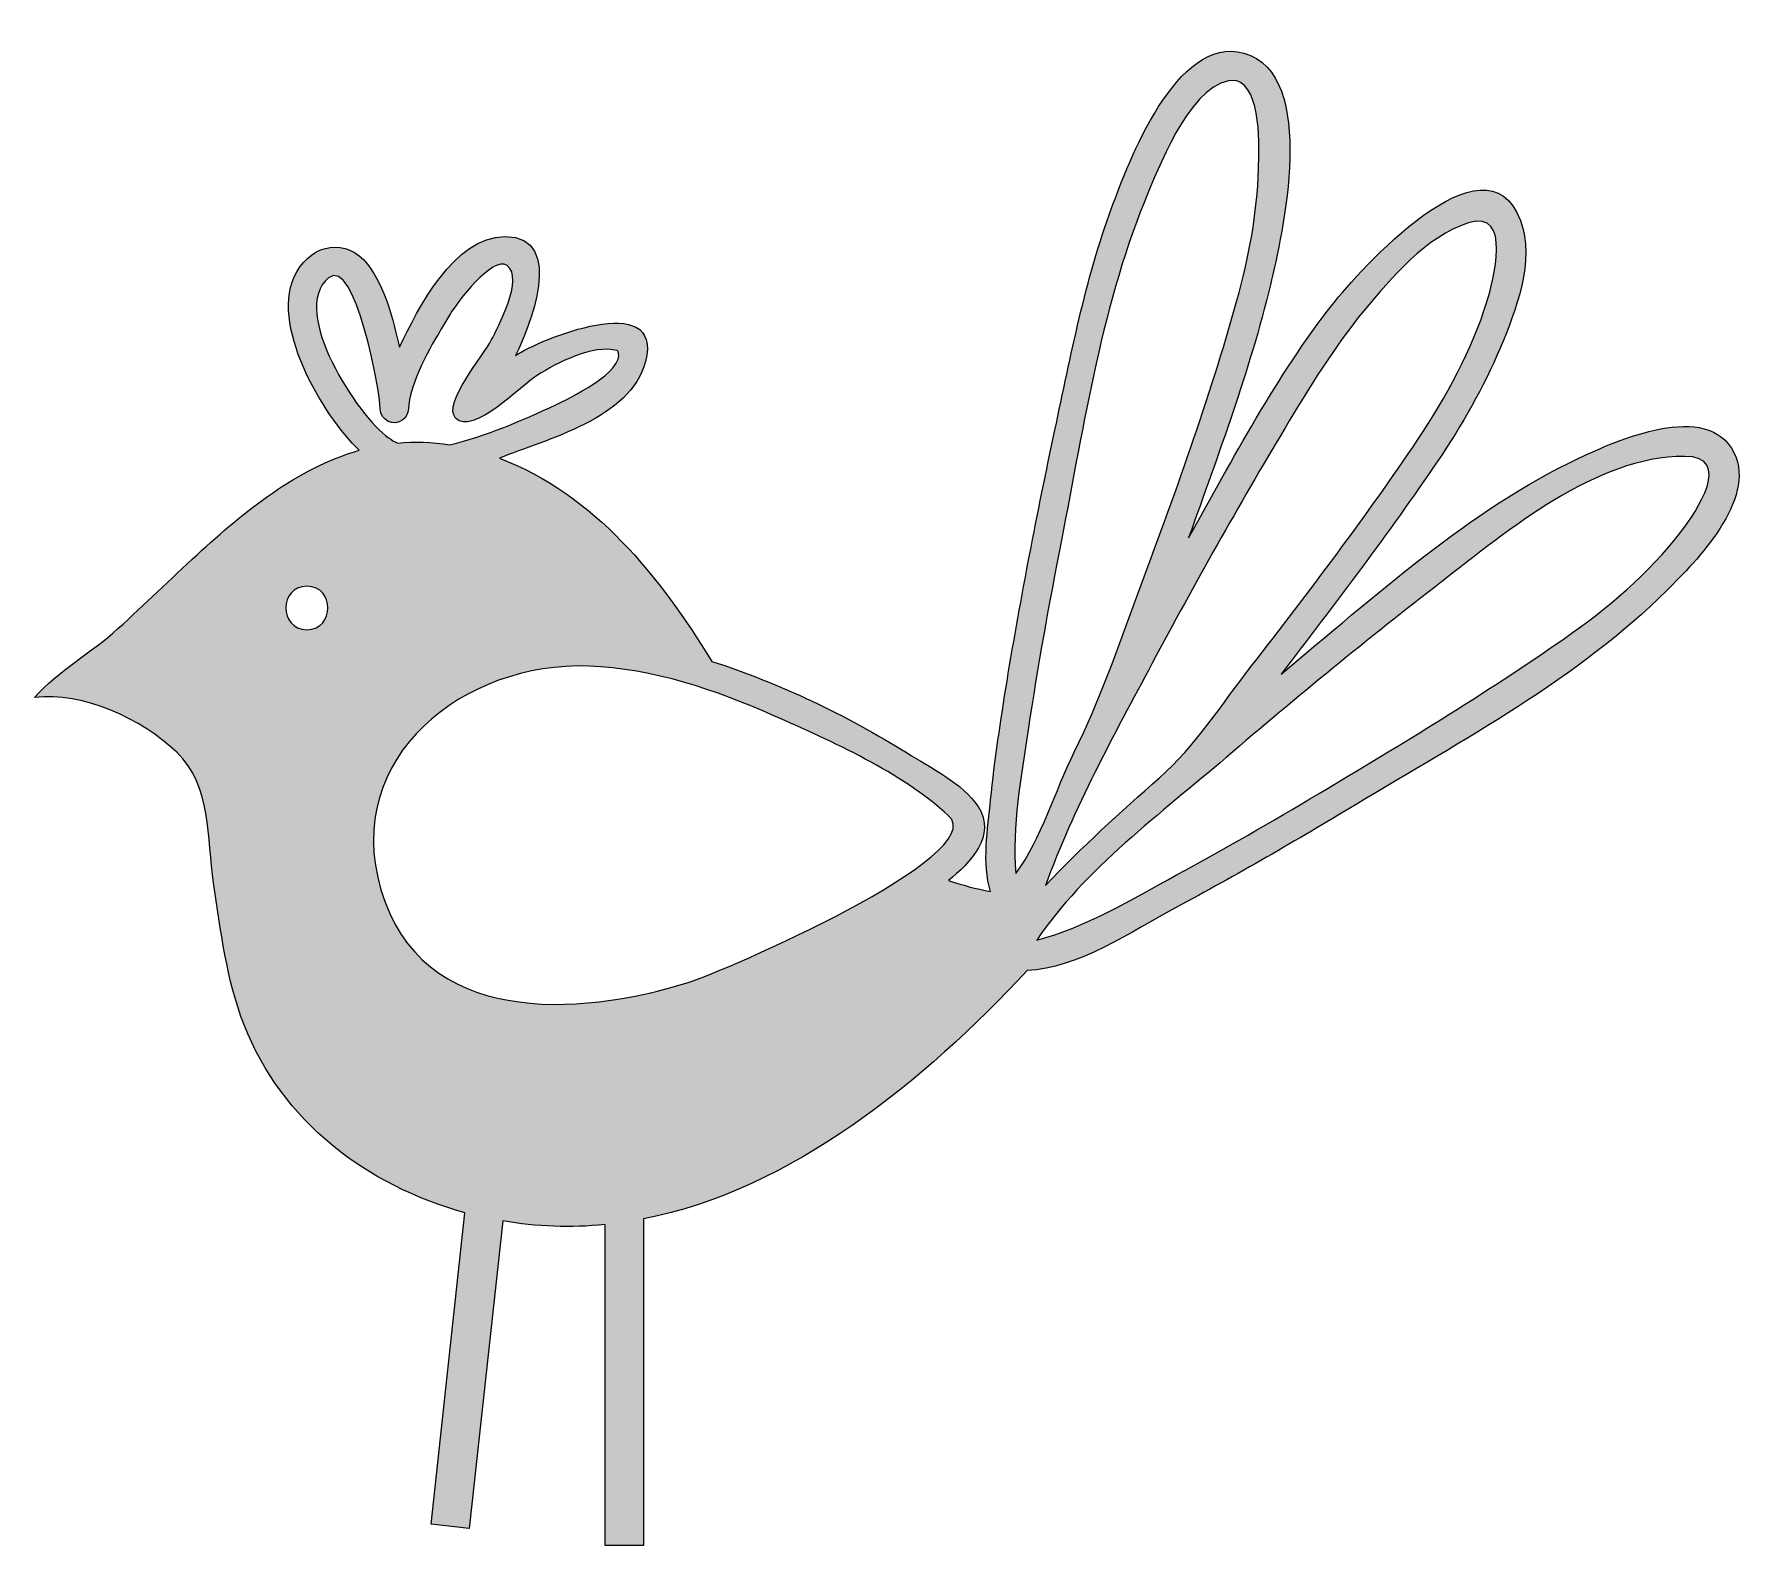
# Model space of a CAD drawing. Header units: inches. Extents: x 0 to 103, y 0 to 90.
import ezdxf

# ---------------------------------------------------------------- set-up
doc = ezdxf.new("R2010")
doc.units = ezdxf.units.IN
doc.header["$MEASUREMENT"] = 0
doc.layers.add('Layer 1', color=7, linetype='Continuous')

msp = doc.modelspace()

# ---------------------------------------------------------------- hatches: boundary and pattern name
at = {"layer": 'Layer 1', "true_color": 0xeb8442}
h = msp.add_hatch(color=23, dxfattribs=at)
h.dxf.hatch_style = 2
edge = h.paths.add_edge_path()
edge.add_spline(control_points=[(8.48, 47.28), (10.59, 45.26), (10.27, 42.17), (10.68, 39.5), (11.11, 36.65), (11.44, 33.74), (12.5, 31.03), (14.74, 25.28), (19.82, 21.44), (25.66, 19.84), (25.66, 19.84), (23.64, 1.27), (23.64, 1.27), (23.64, 1.27), (25.92, 1.02), (25.92, 1.02), (25.92, 1.02), (27.92, 19.35), (27.92, 19.35), (29.93, 19), (31.98, 18.93), (34.01, 19.13), (34.01, 19.13), (34.01, 0), (34.01, 0), (34.01, 0), (36.31, 0), (36.31, 0), (36.31, 0), (36.31, 19.47), (36.31, 19.47), (45.14, 21.2), (53.02, 27.67), (59.17, 34.28), (62.12, 34.35), (65.51, 36.67), (68.02, 38.02), (71.66, 39.96), (75.23, 42.04), (78.77, 44.17), (85.09, 47.97), (92.04, 51.69), (97.3, 56.93), (99.08, 58.7), (102.64, 62.31), (101.31, 65.12), (99.78, 68.32), (94.22, 65.84), (92.06, 64.82), (85.51, 61.72), (79.84, 56.52), (74.3, 51.94), (77.51, 56.1), (80.7, 60.31), (83.65, 64.66), (85.08, 66.78), (86.37, 69.01), (87.36, 71.37), (88.28, 73.57), (89.47, 76.6), (88.57, 78.98), (86.51, 84.46), (78.91, 75.94), (77.38, 73.99), (74.03, 69.71), (71.44, 64.78), (68.79, 60.06), (70.55, 65.01), (72.43, 70.02), (73.67, 75.14), (74.37, 78.05), (76.57, 87.71), (72.08, 88.96), (72.08, 88.96), (72.08, 88.96), (72.08, 88.96), (68.08, 90.07), (65.18, 82.41), (64.2, 79.72), (62.63, 75.46), (61.77, 70.91), (60.82, 66.48), (59.77, 61.52), (58.79, 56.54), (57.97, 51.53), (57.59, 49.18), (57.23, 46.82), (56.99, 44.45), (56.81, 42.73), (56.48, 40.67), (56.98, 38.98), (56.14, 39.15), (55.3, 39.37), (54.48, 39.63), (55.74, 40.68), (57.39, 42.31), (56.24, 44.05), (55.33, 45.44), (53.39, 46.38), (52.01, 47.24), (48.4, 49.5), (44.44, 51.38), (40.38, 52.7), (37.26, 57.74), (33.43, 62.65), (27.71, 64.81), (30.49, 65.94), (35.55, 67.16), (36.42, 70.57), (37.54, 74.95), (30.06, 71.87), (28.68, 70.94), (29.48, 72.53), (31.73, 78.03), (28.04, 78.02), (25.01, 78.02), (22.87, 73.72), (21.75, 71.43), (21.38, 73.1), (20.92, 74.98), (19.85, 76.37), (18.61, 77.98), (16.58, 77.6), (15.63, 75.91), (13.9, 72.86), (17.18, 67.38), (19.36, 65.28), (15.62, 64.21), (12.51, 61.63), (9.7, 59.06), (8.11, 57.61), (6.58, 56.1), (4.98, 54.65), (3.39, 53.21), (1.43, 52.16), (0, 50.54), (2.9, 50.89), (6.41, 49.28), (8.48, 47.28)], knot_values=[0, 0, 0, 0, 0.352778, 0.352778, 0.352778, 0.705556, 0.705556, 0.705556, 1.058333, 1.058333, 1.058333, 1.411111, 1.411111, 1.411111, 1.763889, 1.763889, 1.763889, 2.116667, 2.116667, 2.116667, 2.469444, 2.469444, 2.469444, 2.822222, 2.822222, 2.822222, 3.175, 3.175, 3.175, 3.527778, 3.527778, 3.527778, 3.880556, 3.880556, 3.880556, 4.233333, 4.233333, 4.233333, 4.586111, 4.586111, 4.586111, 4.938889, 4.938889, 4.938889, 5.291667, 5.291667, 5.291667, 5.644444, 5.644444, 5.644444, 5.997222, 5.997222, 5.997222, 6.35, 6.35, 6.35, 6.702778, 6.702778, 6.702778, 7.055556, 7.055556, 7.055556, 7.408333, 7.408333, 7.408333, 7.761111, 7.761111, 7.761111, 8.113889, 8.113889, 8.113889, 8.466667, 8.466667, 8.466667, 8.819444, 8.819444, 8.819444, 9.172222, 9.172222, 9.172222, 9.525, 9.525, 9.525, 9.877778, 9.877778, 9.877778, 10.230556, 10.230556, 10.230556, 10.583333, 10.583333, 10.583333, 10.936111, 10.936111, 10.936111, 11.288889, 11.288889, 11.288889, 11.641667, 11.641667, 11.641667, 11.994444, 11.994444, 11.994444, 12.347222, 12.347222, 12.347222, 12.7, 12.7, 12.7, 13.052778, 13.052778, 13.052778, 13.405556, 13.405556, 13.405556, 13.758333, 13.758333, 13.758333, 14.111111, 14.111111, 14.111111, 14.463889, 14.463889, 14.463889, 14.816667, 14.816667, 14.816667, 15.169444, 15.169444, 15.169444, 15.522222, 15.522222, 15.522222, 15.875, 15.875, 15.875, 16.227778, 16.227778, 16.227778, 16.227778], degree=3, periodic=0)
edge.add_line((8.48, 47.28), (8.48, 47.28))
edge = h.paths.add_edge_path()
edge.add_spline(control_points=[(66.41, 80.71), (67.16, 82.49), (69.14, 87.5), (71.62, 87.32), (73.18, 86.88), (72.99, 83.22), (72.96, 82.06), (72.88, 79.4), (72.38, 76.76), (71.67, 74.2), (71.67, 74.2), (71.67, 74.2), (71.67, 74.2), (70.03, 68.29), (67.9, 62.47), (65.77, 56.72), (64.6, 53.55), (63.48, 50.32), (61.98, 47.29), (60.83, 44.99), (60.03, 42.13), (58.5, 40.06), (58.25, 42.87), (58.82, 45.84), (59.23, 48.62), (59.79, 52.4), (60.48, 56.17), (61.21, 59.92), (62.56, 66.82), (63.66, 74.2), (66.41, 80.71)], knot_values=[0, 0, 0, 0, 0.352778, 0.352778, 0.352778, 0.705556, 0.705556, 0.705556, 1.058333, 1.058333, 1.058333, 1.411111, 1.411111, 1.411111, 1.763889, 1.763889, 1.763889, 2.116667, 2.116667, 2.116667, 2.469444, 2.469444, 2.469444, 2.822222, 2.822222, 2.822222, 3.175, 3.175, 3.175, 3.527778, 3.527778, 3.527778, 3.527778], degree=3, periodic=0)
edge.add_line((66.41, 80.71), (66.41, 80.71))
edge = h.paths.add_edge_path()
edge.add_spline(control_points=[(74.52, 66.58), (75.97, 69.01), (77.45, 71.41), (79.24, 73.6), (80.86, 75.56), (82.96, 78.03), (85.47, 78.83), (88.11, 79.68), (86.94, 75.34), (86.57, 74.13), (85.66, 71.21), (84.15, 68.47), (82.46, 65.93), (79.36, 61.3), (75.96, 56.84), (72.55, 52.44), (70.82, 50.21), (69.17, 47.62), (67.05, 45.76), (64.72, 43.7), (62.4, 41.61), (60.27, 39.35), (61.92, 43.94), (64.33, 48.3), (66.63, 52.6), (69.15, 57.32), (71.77, 61.99), (74.52, 66.58)], knot_values=[0, 0, 0, 0, 0.352778, 0.352778, 0.352778, 0.705556, 0.705556, 0.705556, 1.058333, 1.058333, 1.058333, 1.411111, 1.411111, 1.411111, 1.763889, 1.763889, 1.763889, 2.116667, 2.116667, 2.116667, 2.469444, 2.469444, 2.469444, 2.822222, 2.822222, 2.822222, 3.175, 3.175, 3.175, 3.175], degree=3, periodic=0)
edge.add_line((74.52, 66.58), (74.52, 66.58))
edge = h.paths.add_edge_path()
edge.add_spline(control_points=[(83.87, 57.45), (87.82, 60.5), (93.06, 64.92), (98.35, 64.92), (101.28, 64.92), (99.06, 61.62), (98.16, 60.45), (96.23, 57.92), (93.71, 55.82), (91.11, 54.01), (86.4, 50.73), (81.47, 47.75), (76.54, 44.81), (73.75, 43.15), (70.93, 41.52), (68.08, 39.97), (65.45, 38.54), (62.65, 36.84), (59.74, 36.08), (62.56, 40.29), (67.22, 43.7), (71.03, 46.97), (75.22, 50.56), (79.5, 54.07), (83.87, 57.45)], knot_values=[0, 0, 0, 0, 0.352778, 0.352778, 0.352778, 0.705556, 0.705556, 0.705556, 1.058333, 1.058333, 1.058333, 1.411111, 1.411111, 1.411111, 1.763889, 1.763889, 1.763889, 2.116667, 2.116667, 2.116667, 2.469444, 2.469444, 2.469444, 2.822222, 2.822222, 2.822222, 2.822222], degree=3, periodic=0)
edge.add_line((83.87, 57.45), (83.87, 57.45))
edge = h.paths.add_edge_path()
edge.add_spline(control_points=[(21.1, 66.03), (19.3, 67.29), (15.15, 73.58), (17.53, 75.56), (19.11, 76.88), (20.6, 68.8), (20.61, 67.75), (20.61, 67.06), (21.42, 66.68), (21.96, 67.09), (22.37, 67.4), (22.27, 67.85), (22.36, 68.3), (22.74, 70.13), (23.86, 71.85), (24.8, 73.44), (25.15, 74.03), (27.3, 76.91), (28.18, 76.29), (29.2, 75.54), (27.6, 72.58), (27.23, 71.84), (26.8, 70.96), (24.31, 68.08), (25.1, 67.2), (26.09, 66.1), (29.08, 69.2), (29.98, 69.76), (31.11, 70.48), (33.34, 71.62), (34.74, 71.22), (34.77, 71.19), (34.78, 71.17), (34.79, 71.16), (35.27, 70.01), (31.7, 68.28), (31.08, 67.99), (29.09, 67.07), (26.9, 66.13), (24.76, 65.61), (23.69, 65.78), (22.65, 65.8), (21.65, 65.71), (21.46, 65.8), (21.28, 65.9), (21.1, 66.03)], knot_values=[0, 0, 0, 0, 0.352778, 0.352778, 0.352778, 0.705556, 0.705556, 0.705556, 1.058333, 1.058333, 1.058333, 1.411111, 1.411111, 1.411111, 1.763889, 1.763889, 1.763889, 2.116667, 2.116667, 2.116667, 2.469444, 2.469444, 2.469444, 2.822222, 2.822222, 2.822222, 3.175, 3.175, 3.175, 3.527778, 3.527778, 3.527778, 3.880556, 3.880556, 3.880556, 4.233333, 4.233333, 4.233333, 4.586111, 4.586111, 4.586111, 4.938889, 4.938889, 4.938889, 5.291667, 5.291667, 5.291667, 5.291667], degree=3, periodic=0)
edge.add_line((21.1, 66.03), (21.1, 66.03))
edge = h.paths.add_edge_path()
edge.add_spline(control_points=[(54.49, 43.5), (57.07, 41.14), (41.06, 34.22), (38.97, 33.56), (32.37, 31.5), (23.05, 30.95), (20.65, 39.09), (18.3, 47.05), (25.67, 52.69), (33.05, 52.42), (36.88, 52.28), (40.6, 50.99), (44.07, 49.46), (47.57, 47.92), (51.64, 46.11), (54.49, 43.5)], knot_values=[0, 0, 0, 0, 0.352778, 0.352778, 0.352778, 0.705556, 0.705556, 0.705556, 1.058333, 1.058333, 1.058333, 1.411111, 1.411111, 1.411111, 1.763889, 1.763889, 1.763889, 1.763889], degree=3, periodic=0)
edge.add_line((54.49, 43.5), (54.49, 43.5))
edge = h.paths.add_edge_path()
edge.add_spline(control_points=[(16.24, 57.18), (17.91, 57.18), (17.91, 54.59), (16.24, 54.59), (14.56, 54.59), (14.56, 57.18), (16.24, 57.18)], knot_values=[0, 0, 0, 0, 0.352778, 0.352778, 0.352778, 0.705556, 0.705556, 0.705556, 0.705556], degree=3, periodic=0)
edge.add_line((16.24, 57.18), (16.24, 57.18))

# ---------------------------------------------------------------- linework, layer by layer
at = {"layer": 'Layer 1', "lineweight": 0}
for points, knots in [([(8.48, 47.28), (10.59, 45.26), (10.27, 42.17), (10.68, 39.5), (11.11, 36.65), (11.44, 33.74), (12.5, 31.03), (14.74, 25.28), (19.82, 21.44), (25.66, 19.84), (25.66, 19.84), (23.64, 1.27), (23.64, 1.27), (23.64, 1.27), (25.92, 1.02), (25.92, 1.02), (25.92, 1.02), (27.92, 19.35), (27.92, 19.35), (29.93, 19), (31.98, 18.93), (34.01, 19.13), (34.01, 19.13), (34.01, 0), (34.01, 0), (34.01, 0), (36.31, 0), (36.31, 0), (36.31, 0), (36.31, 19.47), (36.31, 19.47), (45.14, 21.2), (53.02, 27.67), (59.17, 34.28), (62.12, 34.35), (65.51, 36.67), (68.02, 38.02), (71.66, 39.96), (75.23, 42.04), (78.77, 44.17), (85.09, 47.97), (92.04, 51.69), (97.3, 56.93), (99.08, 58.7), (102.64, 62.31), (101.31, 65.12), (99.78, 68.32), (94.22, 65.84), (92.06, 64.82), (85.51, 61.72), (79.84, 56.52), (74.3, 51.94), (77.51, 56.1), (80.7, 60.31), (83.65, 64.66), (85.08, 66.78), (86.37, 69.01), (87.36, 71.37), (88.28, 73.57), (89.47, 76.6), (88.57, 78.98), (86.51, 84.46), (78.91, 75.94), (77.38, 73.99), (74.03, 69.71), (71.44, 64.78), (68.79, 60.06), (70.55, 65.01), (72.43, 70.02), (73.67, 75.14), (74.37, 78.05), (76.57, 87.71), (72.08, 88.96), (72.08, 88.96), (72.08, 88.96), (72.08, 88.96), (68.08, 90.07), (65.18, 82.41), (64.2, 79.72), (62.63, 75.46), (61.77, 70.91), (60.82, 66.48), (59.77, 61.52), (58.79, 56.54), (57.97, 51.53), (57.59, 49.18), (57.23, 46.82), (56.99, 44.45), (56.81, 42.73), (56.48, 40.67), (56.98, 38.98), (56.14, 39.15), (55.3, 39.37), (54.48, 39.63), (55.74, 40.68), (57.39, 42.31), (56.24, 44.05), (55.33, 45.44), (53.39, 46.38), (52.01, 47.24), (48.4, 49.5), (44.44, 51.38), (40.38, 52.7), (37.26, 57.74), (33.43, 62.65), (27.71, 64.81), (30.49, 65.94), (35.55, 67.16), (36.42, 70.57), (37.54, 74.95), (30.06, 71.87), (28.68, 70.94), (29.48, 72.53), (31.73, 78.03), (28.04, 78.02), (25.01, 78.02), (22.87, 73.72), (21.75, 71.43), (21.38, 73.1), (20.92, 74.98), (19.85, 76.37), (18.61, 77.98), (16.58, 77.6), (15.63, 75.91), (13.9, 72.86), (17.18, 67.38), (19.36, 65.28), (15.62, 64.21), (12.51, 61.63), (9.7, 59.06), (8.11, 57.61), (6.58, 56.1), (4.98, 54.65), (3.39, 53.21), (1.43, 52.16), (0, 50.54), (2.9, 50.89), (6.41, 49.28), (8.48, 47.28)], [0, 0, 0, 0, 1, 1, 1, 2, 2, 2, 3, 3, 3, 4, 4, 4, 5, 5, 5, 6, 6, 6, 7, 7, 7, 8, 8, 8, 9, 9, 9, 10, 10, 10, 11, 11, 11, 12, 12, 12, 13, 13, 13, 14, 14, 14, 15, 15, 15, 16, 16, 16, 17, 17, 17, 18, 18, 18, 19, 19, 19, 20, 20, 20, 21, 21, 21, 22, 22, 22, 23, 23, 23, 24, 24, 24, 25, 25, 25, 26, 26, 26, 27, 27, 27, 28, 28, 28, 29, 29, 29, 30, 30, 30, 31, 31, 31, 32, 32, 32, 33, 33, 33, 34, 34, 34, 35, 35, 35, 36, 36, 36, 37, 37, 37, 38, 38, 38, 39, 39, 39, 40, 40, 40, 41, 41, 41, 42, 42, 42, 43, 43, 43, 44, 44, 44, 45, 45, 45, 46, 46, 46, 46]), ([(66.41, 80.71), (67.16, 82.49), (69.14, 87.5), (71.62, 87.32), (73.18, 86.88), (72.99, 83.22), (72.96, 82.06), (72.88, 79.4), (72.38, 76.76), (71.67, 74.2), (71.67, 74.2), (71.67, 74.2), (71.67, 74.2), (70.03, 68.29), (67.9, 62.47), (65.77, 56.72), (64.6, 53.55), (63.48, 50.32), (61.98, 47.29), (60.83, 44.99), (60.03, 42.13), (58.5, 40.06), (58.25, 42.87), (58.82, 45.84), (59.23, 48.62), (59.79, 52.4), (60.48, 56.17), (61.21, 59.92), (62.56, 66.82), (63.66, 74.2), (66.41, 80.71)], [0, 0, 0, 0, 1, 1, 1, 2, 2, 2, 3, 3, 3, 4, 4, 4, 5, 5, 5, 6, 6, 6, 7, 7, 7, 8, 8, 8, 9, 9, 9, 10, 10, 10, 10]), ([(74.52, 66.58), (75.97, 69.01), (77.45, 71.41), (79.24, 73.6), (80.86, 75.56), (82.96, 78.03), (85.47, 78.83), (88.11, 79.68), (86.94, 75.34), (86.57, 74.13), (85.66, 71.21), (84.15, 68.47), (82.46, 65.93), (79.36, 61.3), (75.96, 56.84), (72.55, 52.44), (70.82, 50.21), (69.17, 47.62), (67.05, 45.76), (64.72, 43.7), (62.4, 41.61), (60.27, 39.35), (61.92, 43.94), (64.33, 48.3), (66.63, 52.6), (69.15, 57.32), (71.77, 61.99), (74.52, 66.58)], [0, 0, 0, 0, 1, 1, 1, 2, 2, 2, 3, 3, 3, 4, 4, 4, 5, 5, 5, 6, 6, 6, 7, 7, 7, 8, 8, 8, 9, 9, 9, 9]), ([(21.1, 66.03), (19.3, 67.29), (15.15, 73.58), (17.53, 75.56), (19.11, 76.88), (20.6, 68.8), (20.61, 67.75), (20.61, 67.06), (21.42, 66.68), (21.96, 67.09), (22.37, 67.4), (22.27, 67.85), (22.36, 68.3), (22.74, 70.13), (23.86, 71.85), (24.8, 73.44), (25.15, 74.03), (27.3, 76.91), (28.18, 76.29), (29.2, 75.54), (27.6, 72.58), (27.23, 71.84), (26.8, 70.96), (24.31, 68.08), (25.1, 67.2), (26.09, 66.1), (29.08, 69.2), (29.98, 69.76), (31.11, 70.48), (33.34, 71.62), (34.74, 71.22), (34.77, 71.19), (34.78, 71.17), (34.79, 71.16), (35.27, 70.01), (31.7, 68.28), (31.08, 67.99), (29.09, 67.07), (26.9, 66.13), (24.76, 65.61), (23.69, 65.78), (22.65, 65.8), (21.65, 65.71), (21.46, 65.8), (21.28, 65.9), (21.1, 66.03)], [0, 0, 0, 0, 1, 1, 1, 2, 2, 2, 3, 3, 3, 4, 4, 4, 5, 5, 5, 6, 6, 6, 7, 7, 7, 8, 8, 8, 9, 9, 9, 10, 10, 10, 11, 11, 11, 12, 12, 12, 13, 13, 13, 14, 14, 14, 15, 15, 15, 15]), ([(83.87, 57.45), (87.82, 60.5), (93.06, 64.92), (98.35, 64.92), (101.28, 64.92), (99.06, 61.62), (98.16, 60.45), (96.23, 57.92), (93.71, 55.82), (91.11, 54.01), (86.4, 50.73), (81.47, 47.75), (76.54, 44.81), (73.75, 43.15), (70.93, 41.52), (68.08, 39.97), (65.45, 38.54), (62.65, 36.84), (59.74, 36.08), (62.56, 40.29), (67.22, 43.7), (71.03, 46.97), (75.22, 50.56), (79.5, 54.07), (83.87, 57.45)], [0, 0, 0, 0, 1, 1, 1, 2, 2, 2, 3, 3, 3, 4, 4, 4, 5, 5, 5, 6, 6, 6, 7, 7, 7, 8, 8, 8, 8]), ([(16.24, 57.18), (17.91, 57.18), (17.91, 54.59), (16.24, 54.59), (14.56, 54.59), (14.56, 57.18), (16.24, 57.18)], [0, 0, 0, 0, 1, 1, 1, 2, 2, 2, 2]), ([(54.49, 43.5), (57.07, 41.14), (41.06, 34.22), (38.97, 33.56), (32.37, 31.5), (23.05, 30.95), (20.65, 39.09), (18.3, 47.05), (25.67, 52.69), (33.05, 52.42), (36.88, 52.28), (40.6, 50.99), (44.07, 49.46), (47.57, 47.92), (51.64, 46.11), (54.49, 43.5)], [0, 0, 0, 0, 1, 1, 1, 2, 2, 2, 3, 3, 3, 4, 4, 4, 5, 5, 5, 5])]:
    msp.add_open_spline(points, degree=3, knots=knots, dxfattribs=at)

doc.saveas('drawing.dxf')
